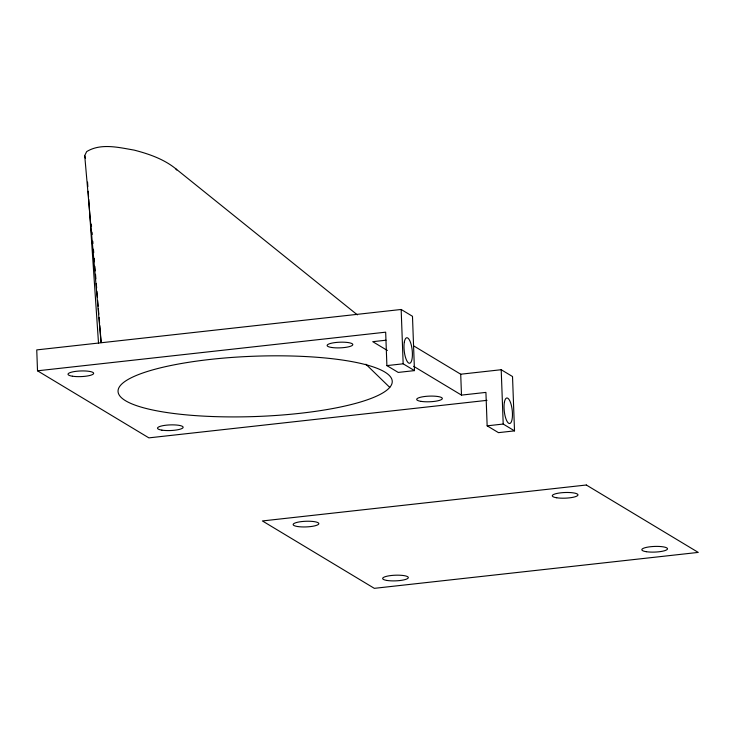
<?xml version="1.0" encoding="UTF-8"?>
<svg xmlns="http://www.w3.org/2000/svg" width="735" height="735" viewBox="0 0 735 735"><rect width="100%" height="100%" fill="white"/><g stroke="black" fill="none" stroke-linecap="round" stroke-linejoin="round"><path stroke-width="1.1" d="M101.081 342.639L84.718 155.6L86.666 151.603C100.87 142.893 118.822 147.487 134.193 150.115C148.801 153.918 163.537 158.962 175.463 168.508L357.357 314.865M37.513 370.808L385.673 332.174L386.895 365.607L398.214 372.424L414.476 370.615L412.482 316.289L401.163 309.472L36.75 349.906L37.513 370.808L148.883 437.867L486.993 400.345M385.976 340.213L372.755 341.683L387.382 350.485M386.895 365.607L403.157 363.807L414.476 370.615M413.915 346.029L460.716 374.216L501.206 369.723L512.525 376.54L514.518 430.866L498.468 432.649L487.149 425.831L485.918 392.398L461.488 395.108L413.704 366.342M487.149 425.831L503.199 424.049L514.518 430.866M365.855 364.192L389.752 387.391A137.169 30.153 -2.1 0 1 165.338 412.298A137.169 30.153 -2.1 0 1 210.394 359.406A137.169 30.153 -2.1 0 1 389.752 387.391M175.463 168.508L176.767 170.005M84.718 155.6L85.526 158.466M91.36 224.175L91.544 226.453M92.022 232.15L92.206 234.437M92.775 241.273L92.959 243.551M93.437 249.248L93.722 252.665M94.19 258.362L94.475 261.779M94.852 266.336L95.228 270.893M95.513 274.311L95.89 278.868M96.267 283.425L96.643 287.982M96.928 291.4L97.406 297.096M97.681 300.514L98.159 306.21M98.343 308.489L98.821 314.185M99.106 317.603L99.574 323.299M99.767 325.577L101.09 341.527M87.548 182.124L87.86 186.699M88.172 191.275L88.558 196.998M88.715 199.286L98.536 343.484M501.206 369.723L503.199 424.049M460.716 374.216L461.488 395.108M401.163 309.472L403.157 363.807M586.328 485.008L262.404 520.95L374.326 588.34L698.25 552.408L586.328 485.008M161.893 430.15A12.862 2.83 -2.1 0 0 182.932 427.816A12.862 2.83 -2.1 0 0 166.119 425.197A12.862 2.83 -2.1 0 0 161.893 430.15M72.397 376.21A12.862 2.83 -2.1 0 0 93.437 373.876A12.862 2.83 -2.1 0 0 76.624 371.258A12.862 2.83 -2.1 0 0 72.397 376.21M331.54 347.462A12.862 2.83 -2.1 0 0 352.579 345.128A12.862 2.83 -2.1 0 0 335.757 342.501A12.862 2.83 -2.1 0 0 331.54 347.462M421.081 401.374A12.862 2.83 -2.1 0 0 442.121 399.041A12.862 2.83 -2.1 0 0 425.299 396.422A12.862 2.83 -2.1 0 0 421.081 401.374M297.565 526.526A12.862 2.83 -2.1 0 0 318.604 524.193A12.862 2.83 -2.1 0 0 301.791 521.565A12.862 2.83 -2.1 0 0 297.565 526.526M646.249 551.691A12.862 2.83 -2.1 0 0 667.288 549.357A12.862 2.83 -2.1 0 0 650.466 546.73A12.862 2.83 -2.1 0 0 646.249 551.691M387.06 580.466A12.862 2.83 -2.1 0 0 408.1 578.133A12.862 2.83 -2.1 0 0 391.286 575.505A12.862 2.83 -2.1 0 0 387.06 580.466M556.707 497.77A12.862 2.83 -2.1 0 0 577.747 495.436A12.862 2.83 -2.1 0 0 560.924 492.808A12.862 2.83 -2.1 0 0 556.707 497.77M404.333 342.041A12.862 4.006 83.7 0 0 408.66 363.035A12.862 4.006 83.7 0 0 411.6 346.415A12.862 4.006 83.7 0 0 404.333 342.041M504.385 402.284A12.862 4.006 83.7 0 0 508.703 423.277A12.862 4.006 83.7 0 0 511.652 406.657A12.862 4.006 83.7 0 0 504.385 402.284"/></g></svg>
